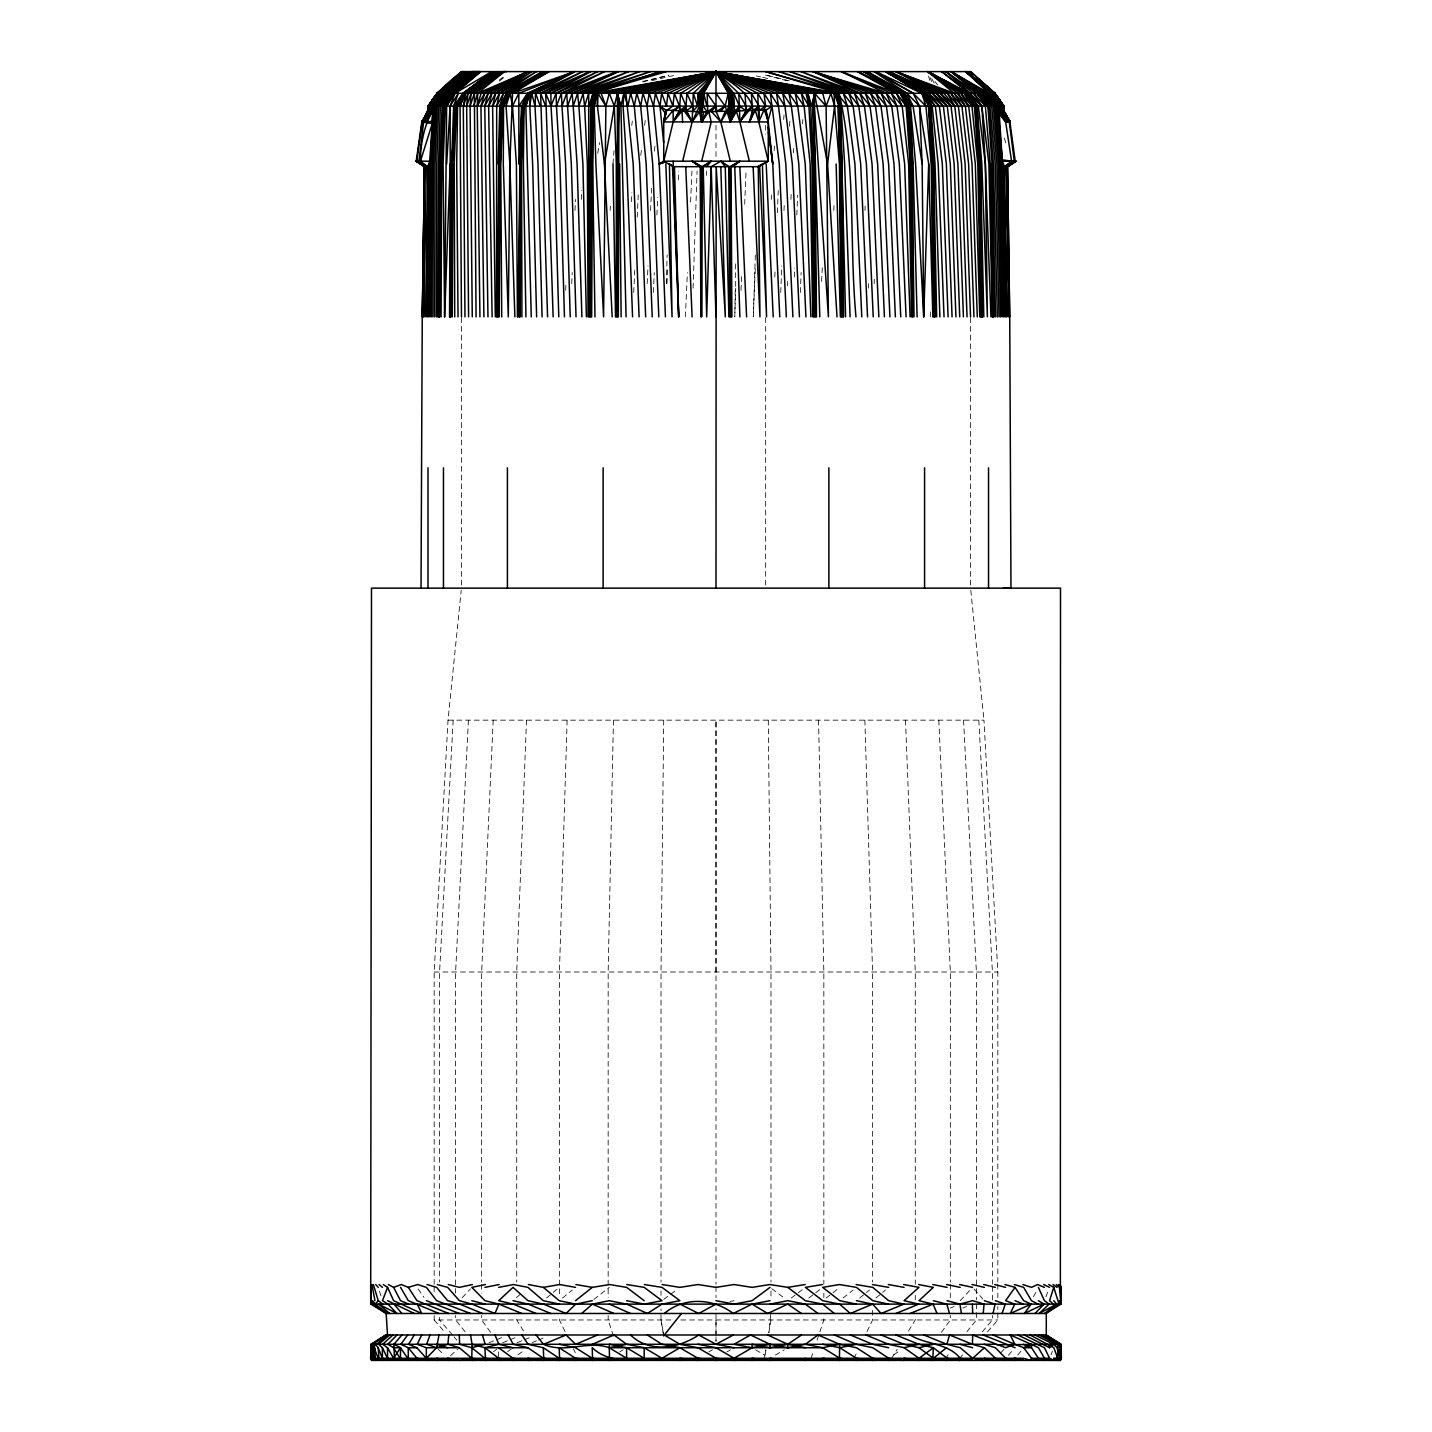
<?xml version="1.0" encoding="UTF-8"?>
<svg xmlns="http://www.w3.org/2000/svg" width="1432" height="1432" viewBox="0 0 1432 1432"><rect width="100%" height="100%" fill="white"/><g stroke="black" fill="none" stroke-linecap="round" stroke-linejoin="round"><path stroke-width="0.75" stroke-dasharray="5 3.75" d="M716 1319.964L716 1341.247L716 1308.812M716 972.006L716 720.153L716 1284.271M930.299 316.866L930.352 310.225M663.714 720.153L661.011 972.006L661.011 1282.052M735.69 263.864L734.795 316.866L735.726 288.154M613.451 720.153L608.153 972.006L608.153 1297.661M706.531 175.438L706.638 171.017M666.345 283.625L667.133 254.824M868.383 288.065L868.508 283.625M874.182 283.625L874.308 279.204M567.126 720.153L559.429 972.006L559.429 1295.423M865 210.522L865.125 206.083M693.088 288.136L697.098 171.017M755.344 255.021L753.286 316.866L755.398 265.797M526.511 720.153L516.719 972.006L516.719 1282.052M780.744 292.486L781.8 265.905M783.984 210.522L784.253 203.863M787.564 285.845L787.725 281.406M790.929 199.442L791.198 192.783M794.438 276.985L794.778 268.124M796.836 214.943L797.606 195.003M800.363 292.486L801.115 272.545M771.329 199.442L771.508 195.003M774.784 276.985L775.052 270.344M777.343 212.724L778.238 190.581M741.024 290.356L741.669 274.908M744.676 204.221L746.072 171.106M493.199 720.153L481.653 972.006L481.653 1282.052M565.658 290.284L565.962 283.625M571.708 283.625L572.209 272.545M574.984 210.522L575.485 199.442M581.32 199.442L581.714 190.581M647.175 283.625L647.998 265.905M650.558 210.522L651.578 188.362M653.332 292.486L654.263 272.545M656.894 214.943L657.718 197.222M666.972 283.536L667.688 267.999M678.285 179.931L678.678 171.106M685.391 316.866L687.378 272.689M690.564 202.019L691.96 171.106M631.44 201.644L631.852 192.783M633.714 292.486L634.734 270.344M637.204 217.163L638.242 195.003M468.425 720.153L455.609 972.006L455.609 1293.203M821.592 281.406L822.38 265.905M833.782 210.522L834.104 203.863M453.174 720.153L439.57 972.006L439.57 1282.052M434.165 1284.271L434.165 972.006L448.037 720.153L461.211 590.342M610.122 210.522L610.39 206.083M612.986 163.982L614.042 150.629M802.475 123.922L802.887 119.465M793.364 152.848L793.775 148.409M789.426 126.141L790.052 119.465M783.626 119.465L784.056 115.008M774.086 150.629L774.515 146.171M654.317 151.13L655.122 144.686M640.784 155.408L641.59 148.982M644.615 125.389L645.707 116.815M631.763 125.389L632.317 121.111M765.189 1354.01L765.905 1349.767L764.455 1358.27M770.989 1319.964L768.805 1332.727L770.989 1311.05M597.735 153.278L599.578 142.556M811.031 1358.377L813.734 1350.287M817.099 1340.173L823.847 1319.964L823.847 1315.507M1045.879 1296.873L1048.815 1289.265M1051.016 1354.762L1052.431 1351.253M853.92 1358.467L857.643 1350.77M866.987 1331.509L872.571 1319.964L872.571 1308.812M1033.421 1296.873L1036.392 1291.163M891.474 1358.556L897.148 1349.374M908.479 1330.99L915.281 1319.964L915.281 1315.507M941.415 1332.279L950.347 1319.964L950.329 1315.507M945.156 1358.717L949.219 1353.652M966.886 1331.76L976.391 1319.964L976.391 1302.118M1017.758 1355.03L1022.538 1349.195M959.261 1358.717L963.593 1353.652M982.334 1331.76L992.412 1319.964L992.412 1315.507M987.543 1331.76L997.836 1319.964L997.836 1306.575M1008.361 1355.263L1013.749 1349.23M462.16 1297.732L470.448 1288.854M960.174 1300.686L972.614 1287.368M1000.538 1353.007L1004.369 1349.051M450.525 1355.639L457.864 1349.051M516.343 1297.732L521.32 1293.293M546.523 1298.018L559.232 1287.368M875.937 1298.018L885.477 1290.035M499.482 81.087L506.087 75.663M562.49 1298.018L572.281 1290.035M859.719 1298.018L869.51 1290.035M843.09 1298.018L853.114 1290.035M593.958 1299.361L609.298 1287.368M826.121 1298.018L839.743 1287.368M493.485 1351.683L496.922 1349.051M808.847 1298.018L820.966 1288.693M791.305 1298.018L803.62 1288.693M663.768 1299.361L676.316 1290.035M507.608 1351.683L511.206 1349.051M499.142 80.12L505.926 75.252M517.954 1354.762L524.577 1350.072M893.819 1354.762L900.674 1350.072M619.68 1351.951L623.135 1349.839M775.356 1355.12L784.253 1349.839M708.768 1351.951L712.384 1349.839M726.847 1351.951L730.463 1349.839M532.239 1342.607L536.373 1340.907M538.432 1340.066L544.643 1337.524M962.841 1308.025L966.654 1306.467M950.365 1308.025L954.195 1306.467M502.704 1342.733L508.45 1340.406M510.365 1339.636L516.111 1337.309M517.024 1342.733L522.752 1340.406M524.667 1339.636L530.395 1337.309M488.974 1342.733L502.399 1337.309M642.968 81.91L668.69 75.395M642.646 81.409L668.565 75.216M651.649 80.693L658.111 79.172M660.259 78.671L675.295 75.144M730.052 1301.455L734.079 1300.686M448.037 720.153L983.963 720.153L997.836 972.006L997.836 1282.052M434.165 972.006L997.836 972.006M434.165 1315.507L434.165 1319.964L672.02 1319.964M680.809 1319.964L997.836 1319.964M756.257 75.95L760.571 76.916M762.737 77.4L769.217 78.832M767.659 75.395L789.3 80.819M765.404 75.037L788.996 81.302M755.684 1349.839L764.652 1355.12M771.794 1288.693L784.235 1298.018M438.156 1349.23L444.439 1355.263M974.082 1289.033L982.889 1299.021M434.165 1319.964L444.457 1331.76M452.548 1335.125L439.57 1319.964L439.57 1315.507M453.998 1336.808L456.88 1340.173M465.114 1331.76L455.609 1319.964L455.609 1315.507M935.096 81.606L937.584 84.953M490.585 1332.279L481.653 1319.964L481.653 1315.507M418.144 1289.033L424.033 1297.356M523.521 1330.99L516.719 1319.964L516.719 1315.507M931.802 78.832L934.917 84.255M565.014 1331.509L559.411 1319.964L559.411 1315.507M573.409 1348.854L575.288 1352.703M930.03 77.525L931.606 81.463M613.54 1336.146L608.153 1319.964L608.153 1315.507M379.444 1291.163L381.252 1296.873M1004.333 138.188L1006.302 144.471M928.634 75.95L929.583 80.282M661.011 1319.964L663.911 1336.987L661.011 1319.964L661.011 1308.812M970.789 590.342L983.963 720.153M978.826 720.153L992.412 972.006L992.412 1284.271M963.575 720.153L976.391 972.006L976.373 1299.898M938.801 720.153L950.347 972.006L950.329 1282.052M905.489 720.153L915.281 972.006L915.281 1284.271M864.874 720.153L872.571 972.006L872.571 1282.052M818.549 720.153L823.847 972.006L823.847 1284.271M768.286 720.153L770.989 972.006L770.989 1282.052M997.836 1284.271L997.836 1297.661M992.412 1286.509L992.412 1299.898M970.574 317.582L970.574 585.903M950.347 1284.271L950.329 1297.661M915.281 1295.423L915.281 1299.898M823.847 1293.203L823.847 1297.661M770.989 1290.966L770.989 1297.661M765.673 125.282L765.673 134.214M765.673 317.582L765.673 585.903M716 125.282L716 158.809M716 1286.509L716 1297.661M661.011 1290.966L661.011 1295.423M498.64 1351.951L498.64 1358.288M481.653 1284.271L481.653 1293.203M461.426 317.582L461.426 585.903M434.165 1286.509L434.165 1293.203"/><path stroke-width="1.5" d="M421.026 588.14L422.243 316.866L424.516 166.524L416.801 161.19L422.136 121.917L427.882 111.535L428.222 106.111L437.154 93.295L461.426 71.618L970.574 71.618L994.864 93.295L1003.778 106.111L1004.136 111.821L1009.882 121.917L1015.216 161.19L1005.747 166.685L1008.701 316.866M427.989 588.14L427.989 467.799M443.473 588.14L443.473 467.799M416.193 161.19L421.831 121.917L427.864 111.75L428.222 106.111L456.235 106.111L463.95 93.295L493.449 71.618L464.541 93.295L460.048 106.111L461.462 316.866M507.411 588.14L507.411 467.799M518.921 163.982L518.814 93.295L574.572 71.618L535.568 93.295L535.013 106.111L537.985 163.982L542.084 316.866M588.964 316.866L588.695 93.295L650.486 71.6L583.128 93.295L578.886 106.111L582.913 163.982L586.404 316.866M603.123 588.14L603.123 467.799M616.225 316.866L616.297 163.982L614.31 106.111L617.461 93.295L716 71.618L839.027 93.295C856.39 166.076 849.087 242.724 855.978 316.866M616.923 316.866L617.461 93.295L620.897 106.111L626.07 316.866M617.622 316.866L617.657 163.982M618.32 316.866L618.928 106.111L617.461 93.295L620.307 106.111M716 588.14L716.161 166.685L725.326 316.866L720.815 166.685L673.631 166.685L663.732 161.19L663.732 121.917L665.88 110.067L659.973 106.093L655.462 93.277L716 71.618L835.339 93.295L839.134 106.111L841.425 163.982L843.036 316.866M647.336 1334.982L662.032 1344.29L679.896 1347.727L697.921 1358.288L716 1360.4L716 1358.288L697.921 1347.727L679.932 1344.29L664.341 1334.982L681.471 1313.484M828.877 588.14L828.877 467.799M924.571 588.14L924.571 467.799M920.543 1358.288L932.751 1360.4L933.36 1347.727L918.789 1344.29L895.895 1334.982M988.528 588.14L988.528 467.799M1010.974 588.14L1009.739 316.866L1007.484 166.524L1015.216 161.19L1006.821 166.685L1009.292 316.866L1006.553 166.685M434.63 316.866L435.06 163.982L437.154 106.093L444.385 93.277L469.535 71.6C437.225 90.091 420.364 124.656 420.417 161.19L427.47 166.685L428.24 165.808L429.69 161.19L432.285 123.564C430.477 100.079 448.127 84.291 465.507 71.6L439.803 93.277L431.999 106.093L430.781 110.479L422.726 121.917C430.477 101.046 443.419 83.718 463.18 71.6L437.565 93.295L429.6 104.5M436.42 316.866L436.742 163.982L438.693 106.111L445.782 93.277L471.414 71.6L480.239 71.618L454.982 93.295L446.641 106.111L444.618 316.866L450.185 163.982L450.131 106.111L454.982 93.295L480.812 71.618M496.51 316.866L496.689 106.111L499.535 93.295L531.881 71.6L495.669 93.277L488.634 106.111L492.125 316.866M589.626 316.866L590.664 106.111L592.973 93.295L660.904 71.6L588.695 93.295L584.632 106.111L587.371 163.982L588.069 316.866M590.306 316.866L590.575 163.982L591.559 106.111L592.973 93.295L666.327 71.618M590.968 316.866L591.237 163.982L592.204 106.111L594.548 93.295L591.559 106.111M591.649 316.866L592.848 106.111L595.408 93.295L592.204 106.111M431.354 316.866L432.017 163.982L434.361 106.093L441.897 93.277L466.134 71.6L440.805 93.277L424.856 121.917L432.679 110.139L433.126 106.093L439.803 93.277L464.881 71.6L438.908 93.295L422.726 121.917L428.92 111.159L429.26 106.111L437.565 93.295L440.966 90.395M432.929 316.866L433.484 163.982L435.704 106.093L443.079 93.277L467.637 71.6M437.834 316.866L438.532 163.982L440.358 106.111L447.285 93.277L473.312 71.6L445.782 93.277L437.154 106.093M441.038 316.866L441.736 163.982M449.559 316.866L450.185 163.982M499.285 163.982L501.612 106.111L508.253 93.295L544.983 71.618L509.183 93.295L503.563 106.111L503.294 163.982L508.288 316.866L509.846 163.982L512.549 93.295L549.029 71.618L510.15 93.295L437.19 93.295L463.646 71.6L438.138 93.295L430.065 106.111L429.761 110.801L422.726 121.917L428.991 111.123L428.687 106.111L437.279 93.295L461.426 71.618M428.508 316.866L429.421 163.982M429.869 316.866L430.656 163.982L432.285 123.564L421.831 121.917L427.882 111.535L422.136 121.917L429.833 110.747L430.065 106.111L437.565 93.295L428.687 106.111L428.311 111.624L422.136 121.917L427.864 111.589L428.24 106.111L437.19 93.295L453.926 78.832L437.154 93.295L428.24 106.111L427.864 111.857L422.136 121.917L428.562 111.428M452.226 316.866L453.103 163.982M519.064 316.866L519.995 163.982L522 106.111L527.495 93.295L574.572 71.618L512.549 93.295M519.637 316.866L520.55 163.982L522.537 106.111M841.694 316.866L839.134 106.111L834.05 93.295L716 71.618L609.28 93.295L605.879 106.111L603.588 316.866L595.873 163.982L594.173 106.111L596.661 93.295L593.51 106.111L592.58 163.982L594.978 316.866M841.032 316.866L839.42 163.982L834.57 106.111L830.9 93.295L716 71.618L693.303 93.295L692.139 121.917L682.634 161.19M497.173 316.866L498.801 163.982L500.967 106.111L506.498 93.295L542.746 71.618L503.473 93.295L496.689 106.111M498.64 316.866L499.768 163.982L502.095 106.111L508.253 93.295L543.748 71.618L507.626 93.295L500.967 106.111M499.159 316.866L500.269 163.982L502.578 106.111M520.102 316.866L521.105 163.982L523.074 106.111L528.533 93.295L574.572 71.618L531.737 93.295L529.804 106.111L532.632 163.982L536.624 316.866M830.9 93.295L826.121 106.111L814.54 93.295L811.693 106.111L807.791 93.295L716 71.618L686.948 93.295L686.018 106.111L685.982 110.801L692.139 121.917L699.425 111.803L700.928 93.295L716 71.618L822.72 93.295L826.121 106.111L828.412 316.866L814.414 106.111L814.54 93.295L716 71.618L592.973 93.295L589.035 106.111M424.123 316.866L426.288 166.685M553.146 316.866L545.717 93.277L589.841 71.6L540.616 93.295L547.579 316.866M423.299 316.866L424.516 166.524L423.263 254.95M428.759 163.982L427.255 316.866L428.24 165.808L426.092 316.866L428.025 166.685M438.371 316.866L439.928 163.982L442.112 106.111L448.896 93.295L475.191 71.6L447.285 93.277L438.693 106.111M449.863 316.866L451.563 163.982L453.64 106.111L458.365 93.295L450.131 106.111L446.641 163.982M450.185 316.866L451.868 163.982L454.982 106.111M450.507 316.866L452.172 163.982L455.286 106.111L463.073 93.295L491.731 71.618L454.982 93.295M450.829 316.866L452.494 163.982L455.591 106.111L463.359 93.295L492.501 71.618L463.073 93.295L453.64 106.111M439.409 316.866L441.235 163.982L438.908 316.866M439.678 316.866L441.486 163.982L444.779 106.111M521.91 316.866L521.57 163.982L523.629 106.111L528.533 93.295L522 106.111L528.014 93.295L574.572 71.618L529.052 93.295L524.094 106.111L523.36 163.982L525.92 316.866M497.656 316.866L499.768 163.982M517.972 316.866L519.995 163.982M423.174 261.591L422.351 316.866L424.427 166.524L416.801 161.19L420.578 163.391M455.895 106.111L464.272 93.295L457.596 106.111L456.683 163.982L458.043 316.866M423.138 290.356L422.709 316.866L423.156 292.575M424.588 202.019L423.729 255.021L424.588 213.064M529.804 106.111L530.037 93.295L574.572 71.618L529.589 93.295L510.15 93.295L503.563 106.111L509.667 93.295L545.664 71.618L509.183 93.295L502.095 106.111M720.815 166.685L758.369 166.685L768.268 161.19L758.835 121.917L757.707 93.277L716 71.618L597.95 93.295L597.43 106.111L604.429 163.982L612.198 316.866M757.635 166.685L768.268 161.19L768.268 121.917L663.732 121.917L665.88 110.067L699.425 111.803L701.68 121.917L707.73 111.589L707.139 93.295L716 106.111L716.841 111.356L725.129 106.111L728.279 93.295L716 71.618L601.1 93.295L605.879 106.111L597.95 93.295M716 1358.288L734.025 1360.4L734.079 1358.288L752.104 1347.727L769.968 1344.29L787.815 1347.727L805.303 1344.29L822.72 1347.727L839.779 1358.288L856.085 1360.4L872.804 1358.288L888.216 1360.4L894.177 1359.612M429.69 161.19L415.889 161.19L425.447 166.685M435.596 96.946C430.28 95.944 426.825 123.975 428.472 106.111L437.19 93.295L462.643 71.618M498.157 163.982L499.804 106.111L503.473 93.295L536.517 71.6L499.535 93.295L492.608 106.111L495.311 316.866M813.68 316.866L811.98 163.982L808.937 106.111L801.365 93.295L716 71.618L701.626 93.295L700.427 111.857L701.68 121.917L706.853 111.642L703.327 106.111L703.721 93.295L716 71.618L719.67 72.495M729.676 316.866L728.852 166.524L720.779 161.19L711.185 166.685L706.674 316.866L703.219 166.524L711.221 161.19L706.746 166.595M1035.032 1334.982L1053.469 1344.29L1057.12 1347.727L1059.948 1360.4L1061.381 1358.288L1061.023 1344.29L1046.291 1334.982L385.709 1334.982L371.461 1344.29L370.62 1358.288L1023.737 1358.288L1022.878 1360.4L1015.109 1358.288L1004.852 1360.4L995.419 1358.288L984.411 1347.727L972.4 1344.29L972.686 1334.982L1005.658 1347.727L1014.787 1344.29L1023.737 1347.727L1031.523 1347.727L1038.433 1358.288L1043.552 1360.4L1049.602 1358.288L1044.465 1347.727L1017.722 1334.982M430.656 163.982L432.983 110.067L426.36 121.917L432.428 122.579M810.87 316.866L805.249 163.982L797.731 106.111L788.996 93.277L716 71.618L703.023 93.295L702.611 106.111L702.324 93.295L716 71.618L795.19 93.295L804.104 106.111L810.154 163.982L812.696 316.866M923.712 316.866L922.154 163.982L919.487 106.111L906.921 93.295L867.148 71.618L904.505 93.295L910.519 106.111L915.603 163.982L923.712 316.866L928.706 163.982L919.487 106.111L913.186 93.295L875.793 71.618L921.85 93.295L928.938 106.111L932.232 163.982L934.344 316.866M1049.799 1358.413L1052.896 1360.4L1053.827 1358.288L1061.13 1358.288L1060.414 1360.4L371.586 1360.4L371.103 1358.288L373.466 1360.4L372.517 1347.727L387.517 1334.982L386.175 1313.484L371.049 1304.122L370.691 1287.368M616.977 163.982L618.928 106.111M620.897 106.111L623.833 93.295L716 71.618L770.291 93.277L772.027 106.093L766.12 110.067L702.593 111.857L702.324 93.295M519.458 163.982L521.481 106.111M1048.761 1284.54L1053.755 1287.368L1059.053 1304.122L1045.825 1313.484L1060.951 1304.122L1061.309 1287.368L1060.038 1284.54M1014.303 161.19L1009.274 121.917L1003.939 111.839L1003.617 106.111L998.874 106.093L988.921 93.277L965.687 71.618L993.074 93.295L1001.935 106.111L1002.311 110.819L1008.289 120.163L1003.009 111.123L1003.313 106.111L994.721 93.295L970.574 71.618M1004.673 113.307L1009.882 121.917L1003.939 111.839L1003.76 106.111L994.775 93.295L965.687 71.618L992.197 93.277L1001.022 106.111L1000.288 110.264L1007.144 121.917L1001.308 110.515L1001.022 106.111L991.195 93.277L965.687 71.618L994.775 93.295L1003.671 106.111L1004.083 111.857L1003.671 106.111L994.81 93.295L978.038 78.832L994.81 93.295L1003.76 106.111L1004.083 111.857L1003.743 106.111L994.631 93.295L978.02 78.832L994.864 93.295L1003.743 106.111L1003.438 111.428L1009.882 121.917L1004.136 111.821L1003.76 106.111L994.775 93.295L965.687 71.618L990.103 93.277L998.874 106.093L456.504 106.111L454.213 163.982L454.714 316.866M799.432 316.866L792.326 163.982L784.915 106.093L776.538 93.277L716 71.618L680.612 93.277L686.018 106.111L683.941 110.622L692.139 121.917L699.442 106.111L699.944 93.295L716 71.618L782.785 93.277L791.323 106.111L798.805 163.982L805.93 316.866M686.948 93.295L692.587 106.111L693.034 111.177L697.581 106.111L698.154 93.295L716 71.618L764.008 93.277L772.027 106.093L779.294 163.982L786.347 316.866M371.586 1360.4L370.62 1358.288L371.908 1346.152M427.38 113.343L422.136 121.917L427.864 111.75L421.831 121.917L427.953 111.875L428.383 106.111L437.279 93.295L462.84 71.618L437.225 93.295L428.257 106.111L427.864 111.857L422.136 121.917L428.114 111.803L428.437 106.111L437.369 93.295L428.687 106.111L428.383 111.589M430.692 110.515L430.978 106.111C429.385 111.911 432.661 111.481 431.999 106.093L431.122 110.371L424.856 121.917L431.82 110.264L431.999 106.093L438.908 93.295L464.254 71.6L438.138 93.295L430.978 106.111L430.048 110.622M697.939 1344.29L716 1347.727L734.079 1358.288L751.997 1360.4L752.104 1358.288L769.879 1360.4L775.858 1359.702M427.022 113.54L422.136 121.917L428.007 111.857L428.383 106.111M440.358 106.111L448.896 93.295L477.053 71.6L450.597 93.295L443.508 106.111L440.447 163.982L438.675 316.866L440.984 163.982L444.314 106.111L452.44 93.295L479.38 71.618L452.44 93.295L444.01 106.111L440.752 163.982M632.568 316.866L626.733 163.982L623.063 106.111L623.833 93.295L627.896 106.111L630.617 93.295L716 71.618L738.697 93.295L739.413 106.111L730.32 121.917L730.374 93.295L716 71.618L625.927 93.295L633.195 163.982L639.102 316.866M428.007 111.857L428.329 106.111L437.279 93.295L428.329 106.111L427.953 111.875L428.329 106.111L437.225 93.295M476.068 316.866L474.368 93.277L502.525 71.6L471.128 93.295L466.653 106.111L468.586 316.866M764.008 93.277L765.547 106.093L758.835 121.917L759.05 106.093L751.388 93.277L716 71.618L636.81 93.295L634.269 106.111L639.674 163.982L645.653 316.866M1003.044 107.937L1003.617 111.589L1003.313 106.111L993.862 93.295L965.687 71.618L994.631 93.295L1002.74 106.111L1003.134 111.177L1009.274 121.917L1002.239 110.801L1000.574 110.264L1001.022 106.111L1001.308 110.515L1007.144 121.917L1001.666 110.568L1001.935 106.111L992.197 93.277L529.589 93.295L524.094 106.111M769.879 1360.4L770.022 1358.288C789.659 1361.259 809.313 1358.234 828.931 1359.612M427.917 111.857L428.329 106.111M470.555 1334.982L472.041 1344.29L471.79 1358.288L472.453 1360.4L476.605 1359.702M472.274 316.866L470.09 106.093L471.128 93.295L499.589 71.6L467.96 93.295L463.306 106.111L464.97 316.866M438.998 1334.982L436.581 1347.727L426.342 1358.288L427.148 1360.4L430.925 1359.559M680.612 93.277L679.448 110.515L673.165 121.917L663.732 161.19L768.268 161.19L768.143 156.768M738.966 111.177L739.413 106.111L733.846 93.295L716 71.618L643.004 93.277L640.659 106.111L646.172 163.982L652.222 316.866M993.862 93.295L1002.74 106.111L1002.311 110.819L1009.274 121.917L1003.08 111.159L1002.74 106.111L994.434 93.295L989.476 88.963M983.211 1313.484L984.07 1304.122L972.614 1300.686L959.923 1304.122L947.053 1300.686M371.085 1347.387L370.978 1344.29L386.175 1334.982L372.875 1344.29L378.173 1358.288L383.329 1360.4L387.535 1358.288L394.462 1360.4L393.907 1344.29L401.873 1334.982M429.958 1334.982L426.647 1344.29L436.581 1347.727L447.876 1344.29L448.789 1334.982M466.653 106.111L467.96 93.295L496.635 71.6L465.597 93.295L460.048 106.111M371.174 1347.727L372.517 1358.288L375.828 1360.4L372.517 1347.727L372.875 1344.29M674.293 93.277L679.484 106.111L673.112 110.264L663.732 121.917L666.865 110.121L672.951 106.093L674.293 93.277L716 71.618C730.606 83.289 763.077 98.271 749.366 121.917L755.255 110.353L759.05 106.093L757.098 110.264M1060.36 1291.807L1060.503 588.14L371.497 588.14L370.691 1300.686L371.515 1304.122L382.183 1310.352M730.213 111.857L729.676 93.295L716 71.618L649.215 93.277L647.085 106.093L652.706 163.982L658.81 316.866M815.077 316.866L813.054 106.111L814.54 93.295L827.571 163.982L837.022 316.866M798.644 1359.612L805.142 1360.4L805.393 1358.288M730.32 161.19L720.779 121.917L716 111.374L716 71.618L728.977 93.295L728.763 111.839L730.32 121.917L732.772 111.786L731.072 93.295L716 71.618L667.992 93.277L666.453 106.093L661.709 93.277L716 71.618L731.663 93.295L734.92 111.589L730.32 121.917L725.129 106.111L716 93.295M827.571 163.982L834.57 106.111L834.05 93.295M1001.38 110.532L1001.935 106.111L1002.239 110.801M733.846 93.295L734.437 111.624L730.32 121.917L732.164 106.111L731.663 93.295M663.66 142.627L659.973 106.093L661.709 93.277M431.426 110.264L431.999 106.093M822.433 1360.4L822.72 1358.288L839.42 1360.4L845.829 1359.612M665.433 316.866L659.239 163.982L653.529 106.093L655.462 93.277M839.42 1360.4L839.635 1344.29L818.066 1334.982L805.303 1344.29M812.374 106.111L814.54 93.295L813.752 106.111L819.802 316.866M604.429 163.982L614.31 106.111L609.28 93.295M463.306 106.111L465.597 93.295L494.452 71.6L464.541 93.295L457.596 106.111M856.085 1360.4L856.479 1358.288L839.779 1347.727L822.612 1344.29M593.51 106.111L596.034 93.295L592.848 106.111M991.195 93.277L1000.001 106.093L999.214 110.121L1005.64 121.917L1011.583 161.19L1004.53 166.685L1002.311 161.19L999.017 110.067L997.639 106.093L988.921 93.277L951.188 71.618L977.018 93.295L987.865 106.111L992.072 163.982L995.562 316.866M728.673 106.111L727.026 111.75L720.779 121.917L711.4 111.356L716 106.111L708.75 111.517L701.68 121.917L703.667 111.821M856.479 1358.288L872.357 1360.4L872.804 1358.288L856.479 1347.727L839.635 1344.29L822.72 1347.727L609.28 1347.727C587.675 1339.994 565.228 1353.974 543.498 1344.29L536.105 1334.982M1004.745 316.866L1001.344 163.982L1002.221 159.811L997.639 106.093L987.615 93.277L951.188 71.618L979.273 93.295L989.888 106.111L995.258 163.982L999.071 316.866M993.003 1313.484L995.079 1304.122L984.357 1300.686M1053.827 1358.288L1056.172 1360.4L1059.483 1347.727L1056.762 1344.29L1042.227 1334.982L1059.125 1344.29L1045.825 1334.982L1061.023 1344.29M888.216 1360.4L888.681 1358.288L872.804 1347.727L856.336 1344.29L834.355 1334.982M1060.414 1360.4L1060.539 1344.29M492.608 106.111L495.669 93.277L527.996 71.6L477.715 93.277L473.616 106.093M594.173 106.111L597.305 93.295L597.43 106.111M701.68 161.19L711.221 121.917L708.75 111.517M888.681 1358.288L903.574 1360.4L904.111 1358.288L918.449 1360.4L922.638 1359.809M488.634 106.111L491.91 93.277L527.996 71.6L481.134 93.277L477.232 106.093L479.935 316.866M772.027 106.093L767.588 122.579L768.161 121.237L772.761 163.982L779.778 316.866M933.36 1347.727L919.004 1358.288L918.449 1360.4L918.7 1359.416M487.972 316.866L484.75 106.093L488.223 93.277L527.996 71.6L484.642 93.277L477.232 106.093L477.715 93.277L504.332 71.618L506.588 71.6M749.366 121.917L752.552 110.515L751.388 93.277M933.091 1359.219L932.751 1360.4L936.582 1359.791M483.909 316.866L480.955 106.093L484.642 93.277M987.292 1359.738L983.659 1360.4L972.668 1358.288L960.21 1347.727L946.856 1344.29L949.541 1334.982L972.4 1344.29M531.254 316.866L525.848 106.111L529.589 93.295M881.145 1334.982L903.914 1344.29L919.004 1347.727L933.36 1358.288L946.462 1360.4L947.107 1358.288L933.933 1348.174M420.417 161.19L432.285 123.564M1053.755 1287.368L1049.549 1300.686L1053.415 1304.122M509.667 93.295L546.29 71.618L510.15 93.295L506.051 106.111L509.846 163.982L514.876 316.866M947.107 1358.288L959.529 1360.4L960.21 1358.288C947.662 1342.661 926.2 1344.97 910.143 1334.982M963.915 1359.702L959.529 1360.4L959.923 1359.183M525.848 106.111L530.037 93.295M470.09 106.093L474.368 93.277L504.332 71.618L502.883 71.6M984.411 1347.727L972.668 1358.288L971.952 1360.4L960.21 1358.288L946.462 1360.4M581.911 316.866L577.078 163.982L573.194 106.111L577.615 93.277L628.791 71.6L572.156 93.277L567.555 106.093L571.314 163.982L576.022 316.866M1002.042 1313.484L1005.3 1304.122L995.365 1300.686M997.37 316.866L993.468 163.982L988.492 106.111L979.452 93.295L951.188 71.618L986.218 93.277L996.296 106.093L1001.344 163.982L1002.311 161.19L1016.111 161.19L1007.591 166.685L1009.649 316.866M570.222 316.866L565.604 163.982L561.988 106.093L566.75 93.277L616.888 71.6L561.398 93.277L556.457 106.093L559.948 163.982L564.459 316.866M984.124 1344.29L995.419 1347.727L1005.658 1358.288L1004.852 1360.4L1008.593 1359.559M383.239 1284.54L387.589 1287.368L382.469 1300.686L387.929 1304.122L396.968 1313.484L378.585 1304.122L389.772 1313.484M1005.658 1358.288L1014.268 1360.4L1015.109 1358.288M521.857 1313.484L498.909 1304.122L494.989 1313.484L472.077 1304.122L459.386 1300.686L447.643 1287.368L437.297 1284.54M523.629 106.111L529.052 93.295M1038.433 1358.288L1037.538 1360.4L1031.523 1358.288L1023.737 1347.727L1031.183 1344.29L1038.433 1347.727L1044.465 1358.288L1048.672 1360.4L1049.602 1358.288L1031.523 1358.288L1030.646 1360.4L1024.9 1358.646M720.779 121.917L725.147 111.642M1043.552 1360.4L1044.465 1358.288M1059.483 1358.288L1058.534 1360.4L1053.827 1347.727L1030.127 1334.982M1059.948 1360.4L1060.897 1358.288L1059.483 1347.727M501.612 106.111L507.626 93.295L542.746 71.618M509.183 93.295L503.062 106.111L500.77 163.982L501.701 316.866M1001.344 163.982L1002.436 161.691M421.706 1334.982L417.213 1344.29L426.342 1347.727L459.332 1347.727L471.79 1358.288L485.538 1360.4L489.905 1359.702M517.435 316.866L516.397 163.982L512.513 106.111L518.814 93.295M499.804 106.111L506.498 93.295M432.679 110.139L426.36 121.917L432.625 121.237M446.641 106.111L453.675 93.295L480.239 71.618L452.727 93.295L444.314 106.111L453.174 93.295L479.774 71.618M745.052 93.295L746.018 110.801L739.861 121.917L749.366 161.19M484.75 106.093L491.91 93.277M480.955 106.093L488.223 93.277M456.504 106.111L463.646 93.295L492.841 71.618M1057.12 1347.727L1058.696 1344.29L996.511 1344.737M673.112 110.264L673.165 121.917L679.949 110.532L686.018 106.111L686.537 110.819L692.139 121.917M746.018 110.801L739.413 106.111L739.861 121.917L752.516 106.111L746.537 110.747L739.861 121.917L736.406 111.428M414.278 1334.982L408.585 1344.29L416.891 1347.727L426.342 1358.288L437.369 1360.4L441.02 1359.648M444.01 106.111L451.939 93.295L478.503 71.6L450.597 93.295L442.112 106.111M422.726 121.917L426.217 116.368M456.235 106.111L464.272 93.295M455.286 106.111L463.359 93.295M455.591 106.111L463.646 93.295M444.546 106.111L452.727 93.295M431.122 110.371L423.639 121.917L418.914 161.19L427.47 166.685L417.697 161.19L421.115 163.391M453.675 93.295L445.298 106.111L443.097 163.982L444.618 316.866M396.968 1334.982L387.875 1344.29L393.567 1347.727L401.354 1360.4L393.567 1358.288L400.477 1347.727L393.907 1344.29M443.508 106.111L451.939 93.295L479.076 71.618M518.975 106.111L527.495 93.295M435.704 106.093L444.385 93.277L471.414 71.6M1015.037 1287.368L1005.604 1300.686L1014.733 1304.122L1010.294 1313.484L1031.13 1304.122L1023.665 1300.686L1015.037 1287.368L1004.924 1284.54M1031.13 1304.122L1024.345 1313.484L1044.071 1304.122L1038.379 1300.686M407.655 1334.982L400.817 1344.29L408.263 1347.727L416.891 1347.727M429.869 104.5L435.775 96.499M430.459 104.5L432.876 101.296M673.165 121.917L686.018 106.111M734.92 111.589L739.413 106.111M387.517 1313.484L375.291 1304.122L378.245 1300.686L373.394 1284.54M720.6 111.356L725.129 106.111M1035.032 1313.484L1044.071 1304.122M592.257 1300.686L575.7 1304.122L566.052 1313.484L543.516 1304.122L527.943 1300.686L513.032 1287.368L498.694 1300.686L513.247 1304.122L536.105 1313.484M392.941 1334.982L382.738 1344.29L387.535 1347.727L393.567 1358.288M674.902 110.264L679.484 106.111L679.949 110.532M1024.345 1334.982L1049.602 1347.727L1053.469 1344.29M441.897 93.277L466.313 71.618M581.66 1313.484L592.383 1304.122L609.298 1300.686L626.715 1304.122L647.336 1313.484L662.032 1304.122L679.914 1300.686L661.978 1287.368L644.382 1284.54M446.05 86.063L451.134 81.731M946.57 1347.727L933.36 1358.288M389.772 1334.982L378.531 1344.29L382.398 1347.727L388.448 1360.4L382.398 1358.288L378.173 1347.727L375.238 1344.29M575.557 1300.686L592.257 1287.368L609.549 1284.54L626.625 1287.368L644.203 1300.686M686.537 110.819L692.587 106.111M1044.483 1313.484L1056.709 1304.122L1053.755 1300.686M732.808 166.542L739.861 161.19L730.302 166.524L731.143 316.866M463.95 93.295L493.163 71.618M770.022 1287.368L752.086 1300.686L734.061 1304.122L716 1300.686M753.053 110.479L759.05 106.093M758.369 166.685L762.397 163.982L766.567 316.866L759.604 165.808L758.28 166.685L759.945 316.866L753.125 166.685M759.551 110.264L765.547 106.093L757.707 93.277M1015.216 161.19L1007.376 166.524L1015.807 161.19M659.239 163.982L665.826 161.691L659.239 163.982L663.857 160.867M770.022 1347.727L769.968 1344.29L750.529 1334.982L734.061 1344.29L752.104 1347.727L752.068 1344.29L770.022 1347.727L787.725 1344.29L801.49 1334.982M707.73 111.589L716 106.111M731.77 166.524L739.861 161.19L731.054 166.524L731.877 316.866M1004.53 166.685L1013.086 161.19M1016.111 161.19L1007.591 166.595M711.221 161.19L702.45 166.524L701.591 316.866L700.982 166.524L692.139 161.19L699.622 166.524M664.341 1313.484C684.048 1296.604 713.136 1298.215 733.291 1313.484L752.051 1304.122L770.022 1300.686M679.896 1347.727L661.978 1358.288L644.185 1347.727L626.697 1344.29L609.28 1347.727L609.567 1360.4L615.957 1359.612M550.89 93.277L597.806 71.6L556.117 93.277L551.016 106.093L550.89 93.277L590.754 71.6L545.717 93.277L551.016 106.093L554.363 163.982L558.784 316.866M716 1304.122L698.709 1313.484L679.949 1304.122M630.51 1334.982C649.43 1353.365 678.517 1348.55 698.709 1334.982L716 1344.29L733.291 1334.982M1056.709 1304.122L1039.077 1313.484L1049.191 1304.122L1044.411 1300.686L1038.379 1287.368M1057.12 1358.288L1052.896 1360.4L1051.249 1359.344M618.57 71.618L572.156 93.277L573.194 106.111M592.365 1344.29L613.934 1334.982L626.697 1344.29M617.98 71.6L566.75 93.277L567.555 106.093M597.645 1334.982L575.664 1344.29L566.052 1334.982L543.498 1344.29M856.121 1284.54L872.768 1287.368L888.645 1300.686L903.878 1304.122L881.145 1313.484L872.607 1304.122L850.34 1313.484L839.617 1304.122L822.702 1300.686L805.375 1287.368L822.451 1284.54M895.895 1313.484L918.753 1304.122L904.075 1300.686L918.968 1287.368L903.628 1284.54M910.143 1313.484L933.091 1304.122L937.011 1313.484M388.358 1284.54L393.621 1287.368L401.282 1284.54L408.335 1287.368L416.963 1300.686L448.789 1313.484M408.335 1287.368L417.661 1284.54L426.396 1287.368L436.635 1300.686L470.555 1313.484M472.041 1344.29L484.893 1347.727L498.873 1344.29L512.996 1347.727M919.004 1347.727L933.127 1344.29M865.948 1334.982L888.502 1344.29L904.111 1347.727L918.789 1344.29M1014.268 1360.4L1018.062 1359.559M472.399 1284.54L459.386 1287.368L448.27 1284.54M839.779 1347.727L856.336 1344.29M485.484 1284.54L471.826 1287.368L484.947 1300.686L498.909 1304.122M484.947 1287.368L499.195 1284.54M437.369 1360.4L436.581 1358.288L448.341 1360.4L451.76 1359.738M769.968 1304.122L787.797 1300.686L805.285 1304.122L818.066 1313.484M998.748 1359.612L994.631 1360.4L984.411 1358.288M498.694 1287.368L513.515 1284.54L527.925 1287.368L543.355 1300.686L559.393 1304.122M471.79 1358.288L460.048 1360.4L447.59 1358.288L448.341 1360.4M528.372 1284.54L543.355 1287.368L559.608 1284.54L575.557 1287.368M662.103 1284.54L679.914 1287.368L697.975 1284.54L716 1287.368L734.025 1284.54L752.086 1287.368L769.897 1284.54L787.797 1287.368L805.16 1284.54M972.668 1358.288L959.529 1360.4M482.459 1334.982L485.144 1344.29L471.79 1347.727L484.893 1358.288L499.249 1360.4L503.187 1359.791M431.82 110.264L432.876 110.103M485.538 1360.4L484.893 1347.727L498.64 1358.288L513.551 1360.4L517.65 1359.791M498.64 1347.727L512.996 1358.288L528.426 1360.4L532.668 1359.791M528.426 1360.4L527.889 1358.288L543.784 1360.4L548.188 1359.791M903.574 1360.4L907.995 1359.791M508.145 1334.982L513.211 1344.29L527.889 1347.727L543.319 1358.288L559.644 1360.4L565.586 1359.612M521.857 1334.982L528.086 1344.29L543.319 1347.727L559.196 1358.288L575.915 1360.4L582.036 1359.612M872.357 1360.4L878.478 1359.612M559.644 1360.4L559.196 1347.727L575.521 1358.288L592.58 1360.4L598.827 1359.612M668.046 1359.702C642.628 1356.372 613.361 1367.56 592.222 1347.727L592.58 1360.4M638.457 1359.702L650.987 1359.612M805.142 1360.4L811.729 1359.612M662.121 1360.4L661.978 1358.288L680.003 1360.4L685.982 1359.702M680.003 1360.4L679.896 1358.288L697.975 1360.4L703.989 1359.702M716 1360.4L722.032 1359.702M734.025 1360.4L740.058 1359.702M751.997 1360.4L758.011 1359.702M1004.709 113.343L1009.882 121.917L1004.136 111.642L1010.169 121.917L1004.118 111.517L1010.169 121.917L1005.64 121.917L999.017 110.067L1000.574 110.264M702.593 111.857L699.425 111.803M979.273 93.295L987.865 106.111M1003.975 166.685L1006.947 316.866L1003.76 165.897L1004.817 166.685M1003.313 588.14L1004.691 588.14M1005.962 588.14L1007.108 588.14M1008.164 588.14L1009.095 588.14M371.049 1304.122L1060.951 1304.122M385.709 1313.484L1046.291 1313.484L1046.291 1334.982M370.978 1344.29L995.115 1344.29M393.567 1347.727L400.477 1347.727L409.122 1360.4L400.477 1358.288L400.477 1347.727M484.893 1347.727L527.889 1347.727M992.197 93.277L994.846 93.295L1003.617 106.111L1003.886 111.786L1009.882 121.917L1004.888 113.486M812.195 71.6L886.265 93.277L896.987 106.111L904.648 163.982L910.09 316.866M1000.861 104.267L994.434 93.295L1003.617 106.111L1004.047 111.875L1003.671 106.111L994.434 93.295L965.687 71.618M609.567 1360.4L592.222 1358.288L575.521 1347.727L559.375 1344.29M1002.221 159.811L1011.583 161.19M468.085 1359.702L472.453 1360.4M626.84 1284.54L644.203 1287.368L661.978 1300.686L644.275 1304.122L626.625 1300.686M575.879 1284.54L592.257 1287.368M872.392 1284.54L888.645 1287.368M888.252 1284.54L904.075 1287.368M918.485 1284.54L933.306 1287.368L918.968 1300.686L933.091 1304.122M716 1344.29L734.079 1347.727M719.329 71.618L723.697 72.459M767.677 1334.982L787.725 1344.29L805.393 1347.727M932.805 1284.54L947.053 1287.368M626.607 1347.727L609.388 1344.29L609.28 1347.727L626.607 1358.288L626.607 1347.727L644.185 1358.288L644.4 1360.4M946.516 1284.54L960.174 1287.368M416.891 1358.288L417.732 1360.4L408.263 1358.288L408.263 1347.727L416.891 1358.288L427.148 1360.4M856.3 1304.122L839.743 1300.686L822.702 1287.368L839.456 1284.54L856.443 1287.368L872.768 1300.686L888.484 1304.122M575.7 1304.122L559.232 1300.686L543.355 1287.368M856.443 1300.686L872.607 1304.122M888.681 1347.727L872.625 1344.29L850.34 1334.982M959.601 1284.54L972.614 1287.368M972.006 1284.54L984.357 1287.368M513.032 1300.686L528.122 1304.122L550.855 1313.484M983.73 1284.54L995.365 1287.368M933.306 1300.686L946.821 1304.122L949.541 1313.484M994.703 1284.54L1005.604 1287.368M471.826 1300.686L485.18 1304.122M959.959 1344.29L972.668 1347.727M471.038 1347.512L459.6 1344.29L459.314 1334.982M424.874 166.595L416.801 161.19L424.624 166.524M427.076 1284.54L436.635 1287.368L447.643 1300.686L459.654 1304.122L482.459 1313.484M839.027 93.295L765.673 71.618L843.305 93.295L853.114 106.111L860.686 163.982L867.541 316.866M447.876 1344.29L459.332 1347.727M1014.339 1284.54L1023.665 1287.368L1031.452 1300.686L1038.039 1304.122M1003.08 111.159L1008.253 120.127M884.421 316.866L877.637 163.982L870.012 106.093L859.844 93.277L813.412 71.618L881.11 93.277L891.724 106.111L899.368 163.982L906.08 316.866M436.885 1344.29L447.59 1347.727M426.396 1300.686L459.314 1313.484M1022.949 1284.54L1031.452 1287.368L1037.627 1284.54L1044.411 1287.368M889.916 316.866L883.15 163.982L875.525 106.093L865.25 93.277L813.412 71.618L875.883 93.277L886.39 106.093L894.015 163.982L900.746 316.866M1015.109 1347.727L983.211 1334.982M813.412 71.618L870.584 93.277L880.984 106.093L888.628 163.982L895.376 316.866M438.998 1313.484L408.335 1300.686L400.548 1287.368M891.724 106.111L886.265 93.277L841.246 71.6L896.432 93.295L906.152 106.111L910.125 163.982L912.363 316.866M973.957 316.866L968.623 163.982L961.91 106.093L950.866 93.277L896.002 71.618L936.313 93.277L951.045 106.093L957.901 163.982L963.414 316.866M923.855 1334.982L946.856 1344.29M1015.037 1300.686L1023.361 1304.122M970.538 316.866L965.132 163.982L958.384 106.093L947.358 93.277L896.002 71.618L940.09 93.277L954.75 106.093L961.57 163.982L967.03 316.866M1023.415 1344.29L1031.523 1347.727L1031.183 1344.29L1010.294 1334.982L1014.787 1344.29L993.003 1334.982M408.639 1304.122L400.548 1300.686L393.621 1287.368M841.246 71.6L891.384 93.295L902.196 106.111L908.64 163.982L911.593 316.866M592.383 1304.122L613.934 1313.484M609.405 1304.122L630.51 1313.484M959.726 316.866L954.142 163.982L947.25 106.093L936.313 93.277L888.198 71.618L923.747 93.295L932.178 106.111L938.193 163.982L944.028 316.866M387.589 1300.686L414.278 1313.484M889.469 71.618L936.313 93.277M1043.642 1284.54L1049.549 1287.368M947.25 106.093L932.465 93.295L888.198 71.618L924.123 93.295L935.311 106.111L942.31 163.982L948.091 316.866M911.45 163.982L908.371 106.111L901.677 93.295L857.428 71.618L896.432 93.295L902.196 106.111M912.005 163.982L912.936 316.866L910.895 163.982L907.602 106.111L900.263 93.295L857.428 71.618L902.411 93.295L908.926 106.111L912.005 163.982L914.028 316.866M977.286 316.866L972.024 163.982L965.347 106.111L954.285 93.277L927.668 71.618L968.927 93.295L981.869 106.111L988.903 163.982L992.322 316.866M1039.077 1334.982L1056.762 1344.29M979.774 316.866L975.317 163.982L968.694 106.111L957.632 93.277L927.668 71.618L968.641 93.295L977 106.111L981.815 163.982L987.382 316.866L985.359 163.982L981.869 106.111L973.635 93.295L945.89 71.618L970.252 93.295L981.869 106.111M980.687 316.866L977.788 163.982L971.952 106.111L960.872 93.295L927.668 71.618L968.354 93.295M917.107 316.866L913.079 163.982L910 106.111L903.467 93.295L863.926 71.618L904.505 93.295L913.025 106.111L922.154 163.982M981.171 316.866L978.718 163.982L974.404 106.111L964.04 93.295L927.668 71.618L968.05 93.295M955.932 316.866L950.293 163.982L943.366 106.111L928.527 93.295L888.198 71.618L925.502 93.295L939.392 106.111L946.355 163.982L952.065 316.866M981.493 316.866L979.184 163.982L975.299 106.111L966.403 93.295L927.668 71.618L967.728 93.295L976.087 106.111M863.926 71.618L903.986 93.295L910.519 106.111M927.668 71.618L967.28 93.295L975.765 106.111L979.506 163.982L981.815 316.866M701.698 166.524L692.139 161.19L700.23 166.524L700.857 316.866M932.232 163.982L933.36 316.866L931.212 163.982L925.949 106.111L921.85 93.295L885.656 71.618L923.747 93.295L930.782 106.111L935.024 163.982L939.875 316.866M935.239 316.866L933.199 163.982L929.905 106.111L922.333 93.295L885.656 71.618L923.282 93.295L930.782 106.111M885.656 71.618L922.817 93.295L930.37 106.111L933.592 163.982L936.671 316.866M752.051 1304.122L767.677 1313.484L787.725 1304.122L801.49 1313.484M415.889 161.19L424.409 166.685M996.296 106.093L984.715 93.277L951.188 71.618L980.061 93.295L991.642 106.111L996.941 163.982L1000.646 316.866M1003.492 316.866L999.983 163.982L994.846 106.093L983.104 93.295L951.188 71.618L981.403 93.295L993.307 106.111L998.516 163.982L1002.132 316.866M1052.967 1284.54L1057.049 1287.368M945.89 71.618L977.018 93.295L987.686 106.111M386.175 1313.484L372.947 1304.122L371.174 1300.686M904.111 1347.727L919.004 1358.288M378.245 1300.686L382.809 1304.122M787.797 1287.368L805.375 1300.686L822.595 1304.122L834.355 1313.484M970.252 93.295L941.755 71.618L968.927 93.295L978.36 106.111L985.359 163.982L990.962 316.866M379.033 1284.54L382.451 1287.368M972.99 74.5L969.697 71.618L972.614 74.697M979.595 80.282L986.183 86.063M1056.261 1284.54L1059.412 1287.368L1060.826 1300.686M980.974 81.731L985.807 86.063M1055.008 1359.344L1056.172 1360.4M980.938 82.447L985.771 87.084M925.949 106.111L913.186 93.295L874.003 71.618L906.921 93.295L913.025 106.111M973.635 93.295L985.359 106.111L990.264 163.982L992.591 316.866M986.218 93.277L997.639 106.093L999.321 114.077L1005.64 121.917L1000.288 110.264M375.739 1284.54L378.245 1287.368M940.09 93.277L951.045 106.093M932.465 93.295L943.366 106.111M928.527 93.295L939.392 106.111M393.961 1304.122L401.873 1313.484M720.779 161.19L725.254 166.595L728.924 316.866M987.453 106.111L977.018 93.295L986.702 106.111M981.403 93.295L991.642 106.111M861.778 316.866L854.922 163.982L847.368 106.111L837.111 93.295L840.996 106.111L844.629 163.982L850.089 316.866M983.104 93.295L993.307 106.111M987.221 106.111L977.018 93.295L986.97 106.111M984.715 93.277L994.846 106.093M864.445 106.093L854.385 93.277L800.9 71.6L859.844 93.277L864.445 106.093L872.052 163.982L878.854 316.866M1058.606 1284.54L1060.826 1287.368L1060.486 1304.122L1059.412 1300.686M372.589 1300.686L375.291 1304.122M858.806 106.111L848.872 93.295L789.659 71.6L854.385 93.277L858.806 106.111L866.396 163.982L873.216 316.866M990.103 93.277L1000.001 106.093M980.061 93.295L989.888 106.111M925.502 93.295L935.311 106.111M659.973 106.093L666.023 114.095M993.074 93.295L1002.74 106.111M994.434 93.295L1003.528 106.111L994.667 93.295M370.62 1358.288L372.051 1360.4L371.103 1358.288M770.291 93.277L778.471 106.093L785.828 163.982L792.898 316.866M1005.712 116.332L1009.274 121.917L1001.935 110.622L1001.935 106.111M968.927 93.295L977 106.111M996.171 96.946L999.626 102.442M924.123 93.295L932.178 106.111M967.28 93.295L975.299 106.111M966.403 93.295L974.404 106.111M964.04 93.295L971.952 106.111M960.872 93.295L968.694 106.111M957.632 93.277L965.347 106.111M961.91 106.093L954.285 93.277L896.002 71.618L943.778 93.277L954.75 106.093L947.358 93.277M1001.666 110.568L1008.361 121.917M1004.136 111.642L1010.169 121.917M950.866 93.277L958.384 106.093M738.697 93.295L745.982 106.111L746.537 110.747M923.282 93.295L930.37 106.111M922.817 93.295L929.905 106.111M1059.233 1344.487L1060.897 1347.727M928.938 106.111L922.333 93.295L929.422 106.111L932.715 163.982L934.827 316.866M912.542 163.982L909.463 106.111L902.948 93.295L908.926 106.111M417.267 1304.122L421.706 1313.484L393.621 1300.686L387.589 1287.368M903.986 93.295L910 106.111M909.463 106.111L903.467 93.295L863.335 71.618L902.411 93.295L908.371 106.111M901.677 93.295L907.602 106.111M900.263 93.295L906.152 106.111M891.384 93.295L896.987 106.111M494.989 1334.982L498.873 1344.29M881.11 93.277L886.39 106.093M875.883 93.277L880.984 106.093M545.61 106.093L540.616 93.295L582.681 71.6L535.568 93.295L540.276 106.111M667.992 93.277L672.951 106.093M870.584 93.277L875.525 106.093M865.25 93.277L870.012 106.093M814.378 316.866L812.946 163.982L810.727 106.111L806.055 93.295L808.937 106.111M649.215 93.277L653.529 106.093M693.303 93.295L697.581 106.111M853.114 106.111L848.872 93.295L778.704 71.6L843.305 93.295L847.368 106.111M764.437 110.139L768.268 121.917L766.12 110.067M643.004 93.277L647.085 106.093M755.255 110.353L758.835 121.917M371.461 1344.29L372.517 1347.727M836.592 93.295L840.441 106.111L845.596 316.866M636.81 93.295L640.659 106.111M835.966 93.295L839.796 106.111L842.07 163.982L843.591 316.866M630.617 93.295L634.269 106.111M498.64 1358.288L499.249 1360.4M512.996 1358.288L513.551 1360.4M531.737 93.295L535.013 106.111M703.721 93.295L706.871 106.111M807.791 93.295L810.727 106.111M765.583 110.103L768.268 121.917M543.784 1360.4L543.319 1347.727M371.962 1284.54L374.951 1300.686M801.365 93.295L804.104 106.111M795.19 93.295L797.731 106.111M510.15 93.295L512.513 106.111M575.521 1358.288L575.915 1360.4M788.996 93.277L791.323 106.111M619.626 106.111L617.461 93.295L618.248 106.111M782.785 93.277L784.915 106.093M959.923 1304.122L961.445 1313.484M776.538 93.277L778.471 106.093M730.839 106.111L731.645 111.857L731.072 93.295M768.357 132.066L772.761 163.982L768.143 126.929M700.928 93.295L701.859 111.857M584.632 106.111L583.128 93.295L639.782 71.6L577.615 93.277L578.886 106.111M429.26 106.111L429.761 110.801M1049.262 1344.29L1049.602 1347.727M698.154 93.295L699.442 106.111M730.374 93.295L731.555 106.111M730.32 121.917L728.279 93.295M728.977 93.295L730.105 106.111L729.676 93.295M673.165 161.19L678.714 316.866L672.467 165.897L669.442 163.982L672.055 316.866L665.808 163.982M976.713 106.111L980.437 163.982L983.82 316.866M681.954 110.568L682.634 121.917M928.437 106.111L931.731 163.982M979.506 163.982L976.409 106.111L980.132 163.982L982.424 316.866M766.192 163.982L773.191 316.866M701.68 121.917L701.161 106.111M739.843 166.685L746.609 316.866M561.988 106.093L561.398 93.277L604.698 71.6L556.117 93.277L556.457 106.093M685.749 166.685L692.103 316.866M837.827 106.111L840.101 163.982M699.944 93.295L700.445 106.111M972.346 1304.122L972.686 1313.484M813.054 106.111L815.023 163.982L816.473 316.866M734.741 166.595L739.897 316.866M711.185 166.685L716 316.866M928.706 163.982L932.841 316.866M836.127 163.982L840.351 316.866M674.454 166.685L678.714 316.866M703.023 93.295L703.327 106.111M787.725 1344.29L787.815 1347.727M697.921 1358.288L697.975 1360.4M1002.579 163.982L1005.908 316.866L1003.223 163.982M701.626 93.295L701.877 106.111M991.427 163.982L994.166 316.866M990.514 163.982L992.841 316.866M612.986 163.982L615.527 316.866M991.248 163.982L993.325 316.866M990.765 163.982L993.092 316.866M979.828 163.982L982.137 316.866M1007.43 195.325L1008.056 254.985M840.763 163.982L842.374 316.866M814.343 163.982L815.775 316.866M619.644 163.982L621.13 316.866M729.586 166.524L730.409 316.866M644.185 1347.727L644.185 1358.288M426.342 1347.727L426.342 1358.288M387.535 1347.727L387.535 1358.288M382.398 1347.727L382.398 1358.288M378.173 1347.727L379.104 1360.4L374.88 1358.288L374.88 1347.727M453.174 93.295L445.03 106.111L453.174 93.295M462.321 71.618L458.956 74.5L462.321 71.618M712.671 71.618L708.321 72.531L712.671 71.618M673.72 166.685L672.467 165.897L673.631 166.685M1003.939 111.839L1003.76 106.111L1003.993 111.857M1003.617 106.111L994.81 93.295L1003.563 106.111"/></g></svg>
